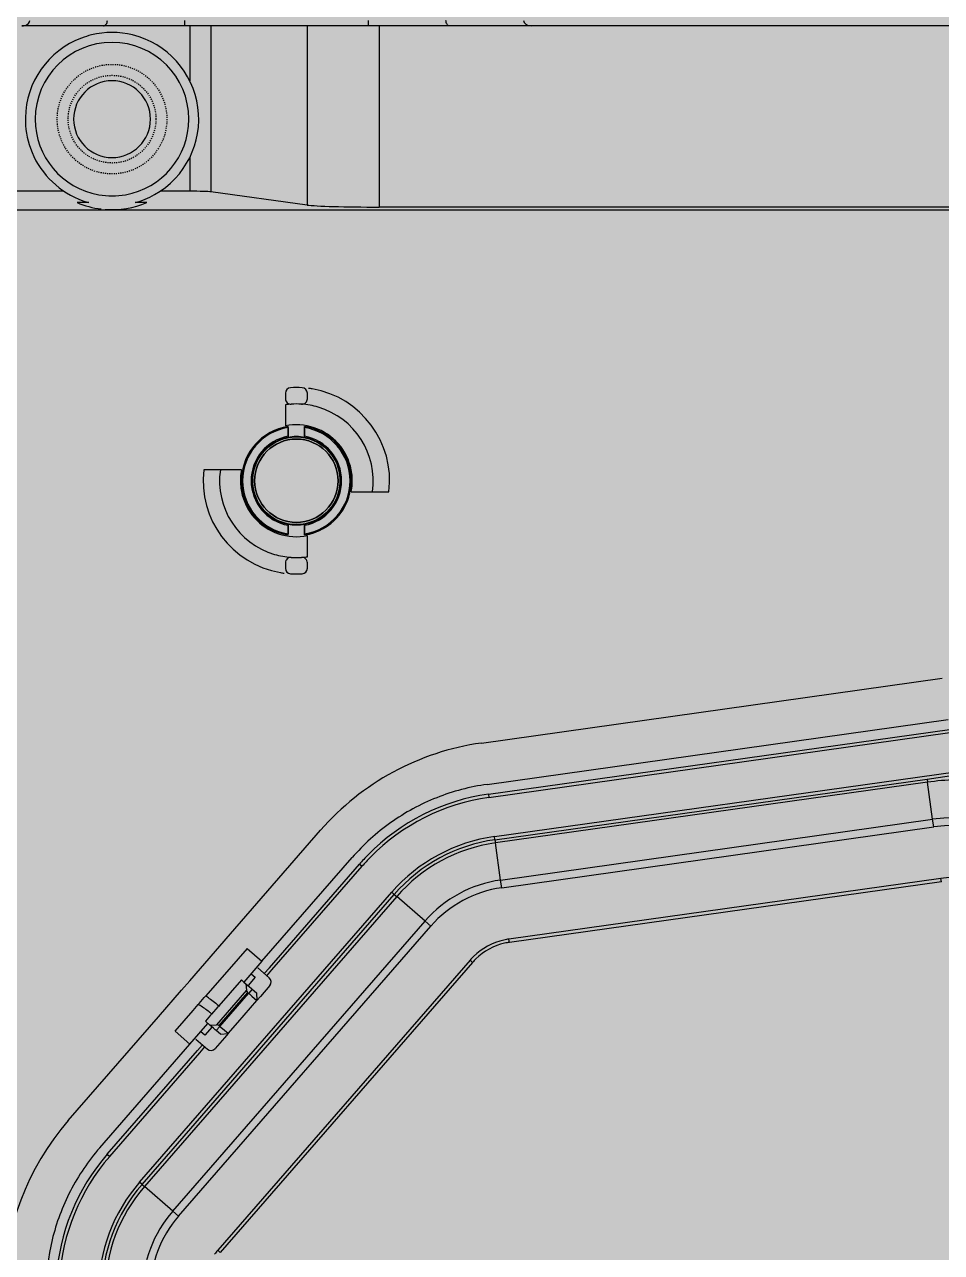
# Model space of a CAD drawing. Header units: millimetres. Extents: x -1070 to 42146, y 1440 to 12921.
# Drawn here: x 5678.8 to 5762.3, y 3154.5 to 3266.5 of the extents above; entities that cross this region are included whole.
import ezdxf

# ---------------------------------------------------------------- set-up
doc = ezdxf.new("R2010")
doc.units = ezdxf.units.MM
doc.linetypes.add('HIDDEN', pattern=[0.2, 0.1, -0.1])
for name, color, linetype in [('CITI-3MM实线CONTINUOUS', 7, 'Continuous'), ('CITIE-TAO实线CONTINUOUS', 7, 'Continuous'), ('DW-PLUS-XIANGTI隐藏线HIDDEN', 7, 'Continuous')]:
    doc.layers.add(name, color=color, linetype=linetype)

msp = doc.modelspace()

# ---------------------------------------------------------------- hatches: boundary and pattern name
at = {"lineweight": -3}
h = msp.add_hatch(color=256, dxfattribs=at)
h.dxf.hatch_style = 1
h.paths.add_polyline_path([(5611.757, 3767.826), (5611.757, 2767.826), (6111.757, 2767.826), (6111.757, 3767.826)])

# ---------------------------------------------------------------- linework, layer by layer
at = {"color": 7, "linetype": 'Continuous', "lineweight": -3}
for p, q in [((5693.399, 3266.326), (5693.399, 3266.826)), ((5710.115, 3266.326), (5710.115, 3266.826)), ((5679.257, 3266.326), (5678.55, 3266.326)), ((5685.974, 3266.326), (5679.257, 3266.326)), ((5686.328, 3266.326), (5685.974, 3266.326)), ((5688.952, 3266.326), (5686.328, 3266.326)), ((5690.7, 3266.326), (5688.952, 3266.326)), ((5692.485, 3266.326), (5690.7, 3266.326)), ((5693.399, 3266.326), (5692.485, 3266.326)), ((5710.115, 3266.326), (5693.399, 3266.326)), ((5693.841, 3266.326), (5693.841, 3261.322)), ((5695.773, 3266.326), (5695.773, 3251.198)), ((5704.529, 3266.326), (5704.529, 3249.996)), ((5712.813, 3266.326), (5710.115, 3266.326)), ((5711.097, 3266.326), (5711.097, 3249.811)), ((5714.561, 3266.326), (5712.813, 3266.326)), ((5716.147, 3266.326), (5714.561, 3266.326)), ((5717.539, 3266.326), (5716.147, 3266.326)), ((5724.257, 3266.326), (5717.539, 3266.326)), ((5724.964, 3266.326), (5724.257, 3266.326)), ((5736.157, 3266.326), (5724.964, 3266.326)), ((5736.457, 3266.326), (5736.157, 3266.326)), ((5737.057, 3266.326), (5736.457, 3266.326)), ((5737.357, 3266.326), (5737.057, 3266.326)), ((5821.757, 3266.326), (5737.357, 3266.326)), ((5693.841, 3254.329), (5693.841, 3251.252)), ((5682.375, 3251.252), (5676.856, 3251.252)), ((5693.841, 3251.252), (5691.138, 3251.252)), ((5704.529, 3249.996), (5695.773, 3251.198)), ((5684.638, 3250.215), (5683.572, 3250.215)), ((5689.941, 3250.215), (5688.876, 3250.215)), ((5642.018, 3249.561), (5826.457, 3249.561)), ((5826.457, 3249.811), (5711.097, 3249.811)), ((5702.554, 3232.841), (5702.554, 3232.34)), ((5704.554, 3232.34), (5704.554, 3232.841)), ((5702.554, 3231.785), (5702.554, 3229.858)), ((5702.804, 3229.699), (5702.804, 3229.801)), ((5702.804, 3229.699), (5702.804, 3228.913)), ((5702.804, 3228.913), (5702.804, 3228.812)), ((5704.304, 3229.801), (5704.304, 3229.699)), ((5704.304, 3229.699), (5704.304, 3228.913)), ((5704.304, 3228.812), (5704.304, 3228.913)), ((5696.625, 3225.857), (5695.113, 3225.857)), ((5698.553, 3225.857), (5696.625, 3225.857)), ((5708.555, 3223.857), (5710.482, 3223.857)), ((5710.482, 3223.857), (5711.995, 3223.857)), ((5702.804, 3220.903), (5702.804, 3220.801)), ((5704.304, 3220.801), (5704.304, 3220.903)), ((5702.804, 3220.801), (5702.804, 3220.015)), ((5702.804, 3219.914), (5702.804, 3220.015)), ((5704.304, 3220.801), (5704.304, 3220.015)), ((5704.304, 3220.015), (5704.304, 3219.914)), ((5704.554, 3217.929), (5704.554, 3219.856)), ((5702.554, 3217.374), (5702.554, 3216.873)), ((5704.554, 3216.873), (5704.554, 3217.374)), ((5720.412, 3200.94), (5762.419, 3206.844)), ((5720.941, 3197.177), (5762.947, 3203.081)), ((5721.066, 3196.286), (5763.073, 3202.19)), ((5721.108, 3195.989), (5763.115, 3201.893)), ((5721.609, 3192.424), (5763.616, 3198.328)), ((5721.651, 3192.127), (5761.024, 3197.661)), ((5761.065, 3197.371), (5721.691, 3191.837)), ((5761.024, 3197.661), (5763.657, 3198.031)), ((5761.024, 3197.661), (5761.065, 3197.371)), ((5761.54, 3193.99), (5761.065, 3197.371)), ((5721.066, 3196.286), (5721.108, 3195.989)), ((5722.167, 3188.456), (5761.54, 3193.99)), ((5761.638, 3193.289), (5761.54, 3193.99)), ((5697.547, 3183.536), (5705.762, 3192.986)), ((5722.265, 3187.756), (5761.638, 3193.289)), ((5721.651, 3192.127), (5721.609, 3192.424)), ((5721.651, 3192.127), (5721.691, 3191.837)), ((5722.167, 3188.456), (5721.691, 3191.837)), ((5700.415, 3181.043), (5708.63, 3190.493)), ((5701.094, 3180.452), (5709.309, 3189.903)), ((5701.32, 3180.255), (5709.536, 3189.706)), ((5709.309, 3189.903), (5709.536, 3189.706)), ((5722.265, 3187.756), (5722.167, 3188.456)), ((5762.297, 3188.6), (5722.924, 3183.066)), ((5762.339, 3188.303), (5762.297, 3188.6)), ((5689.261, 3160.896), (5712.253, 3187.344)), ((5712.479, 3187.147), (5712.253, 3187.344)), ((5762.339, 3188.303), (5722.966, 3182.769)), ((5689.488, 3160.699), (5712.479, 3187.147)), ((5712.7, 3186.955), (5689.709, 3160.507)), ((5712.479, 3187.147), (5712.7, 3186.955)), ((5715.277, 3184.715), (5712.7, 3186.955)), ((5692.286, 3158.267), (5715.277, 3184.715)), ((5692.819, 3157.803), (5715.811, 3184.251)), ((5715.811, 3184.251), (5715.277, 3184.715)), ((5693.838, 3179.269), (5697.547, 3183.536)), ((5722.966, 3182.769), (5722.924, 3183.066)), ((5699.056, 3182.223), (5697.416, 3180.337)), ((5699.056, 3182.223), (5700.415, 3181.043)), ((5719.385, 3181.144), (5696.393, 3154.696)), ((5719.611, 3180.948), (5696.62, 3154.499)), ((5700.415, 3181.043), (5698.775, 3179.156)), ((5719.611, 3180.948), (5719.385, 3181.144)), ((5697.416, 3180.337), (5695.277, 3177.876)), ((5699.808, 3179.582), (5699.152, 3178.828)), ((5699.431, 3179.91), (5699.808, 3179.582)), ((5701.088, 3179.53), (5700.031, 3180.449)), ((5700.635, 3179.924), (5701.094, 3180.452)), ((5700.861, 3179.727), (5701.32, 3180.255)), ((5690.986, 3175.988), (5693.098, 3178.418)), ((5693.098, 3178.418), (5693.838, 3179.269)), ((5699.004, 3178.41), (5696.264, 3175.259)), ((5698.548, 3179.353), (5696.48, 3176.973)), ((5698.548, 3179.353), (5698.775, 3179.156)), ((5698.775, 3179.156), (5698.963, 3178.992)), ((5698.963, 3178.992), (5699.274, 3178.721)), ((5698.963, 3178.992), (5699.004, 3178.41)), ((5699.529, 3178.5), (5699.201, 3178.122)), ((5699.274, 3178.721), (5699.434, 3178.582)), ((5699.434, 3178.582), (5699.529, 3178.5)), ((5699.529, 3178.5), (5699.907, 3178.172)), ((5701.137, 3178.825), (5700.284, 3177.844)), ((5694.607, 3177.105), (5694.69, 3177.2)), ((5694.69, 3177.2), (5695.164, 3177.746)), ((5695.164, 3177.746), (5695.277, 3177.876)), ((5699.106, 3178.205), (5696.482, 3175.186)), ((5696.577, 3175.103), (5699.201, 3178.122)), ((5698.215, 3175.464), (5699.956, 3177.466)), ((5699.106, 3178.205), (5699.201, 3178.122)), ((5699.201, 3178.122), (5699.3, 3178.037)), ((5699.3, 3178.037), (5699.49, 3177.871)), ((5699.49, 3177.871), (5699.956, 3177.466)), ((5699.907, 3178.172), (5699.956, 3177.466)), ((5700.284, 3177.844), (5699.956, 3177.466)), ((5692.496, 3174.676), (5694.136, 3176.563)), ((5694.136, 3176.563), (5694.607, 3177.105)), ((5695.739, 3176.121), (5695.268, 3175.579)), ((5695.822, 3176.216), (5695.739, 3176.121)), ((5696.409, 3176.892), (5695.822, 3176.216)), ((5696.48, 3176.973), (5696.409, 3176.892)), ((5682.771, 3166.538), (5690.986, 3175.988)), ((5693.854, 3173.495), (5695.494, 3175.382)), ((5695.872, 3175.054), (5695.216, 3174.299)), ((5695.268, 3175.579), (5695.683, 3175.218)), ((5695.683, 3175.218), (5696.264, 3175.259)), ((5695.994, 3174.948), (5695.683, 3175.218)), ((5696.249, 3174.726), (5696.577, 3175.103)), ((5696.577, 3175.103), (5696.482, 3175.186)), ((5696.676, 3175.018), (5696.577, 3175.103)), ((5697.332, 3174.447), (5696.676, 3175.018)), ((5697.332, 3174.447), (5698.215, 3175.464)), ((5693.854, 3173.495), (5692.496, 3174.676)), ((5694.389, 3173.958), (5695.445, 3173.04)), ((5695.216, 3174.299), (5694.838, 3174.627)), ((5696.154, 3174.809), (5695.994, 3174.948)), ((5697.004, 3174.07), (5696.151, 3173.089)), ((5696.249, 3174.726), (5696.154, 3174.809)), ((5696.626, 3174.398), (5696.249, 3174.726)), ((5696.626, 3174.398), (5697.332, 3174.447)), ((5697.332, 3174.447), (5697.004, 3174.07)), ((5685.639, 3164.045), (5693.854, 3173.495)), ((5686.318, 3163.454), (5694.533, 3172.905)), ((5694.533, 3172.905), (5694.993, 3173.433)), ((5694.76, 3172.708), (5695.219, 3173.236)), ((5686.544, 3163.257), (5694.76, 3172.708)), ((5686.318, 3163.454), (5686.544, 3163.257)), ((5689.488, 3160.699), (5689.261, 3160.896)), ((5689.488, 3160.699), (5689.709, 3160.507)), ((5692.286, 3158.267), (5689.709, 3160.507)), ((5692.819, 3157.803), (5692.286, 3158.267)), ((5696.62, 3154.499), (5696.393, 3154.696))]:
    msp.add_line(p, q, dxfattribs=at)
for centre, radius, start, end in [((5686.757, 3257.826), 7.9, 76.24796, 103.72688), ((5686.757, 3257.826), 7.9, 110.54698, 179.04211), ((5686.757, 3257.826), 7, 0, 180), ((5686.757, 3257.826), 7.9, 103.72688, 110.54698), ((5686.757, 3257.826), 7.9, 299.38066, 76.24796), ((5686.757, 3257.826), 3.5, 0, 180), ((5686.757, 3257.826), 7.9, 179.04211, 199.5984), ((5686.757, 3257.826), 7, 180, 260), ((5686.757, 3257.826), 3.5, 180, 0), ((5686.757, 3257.826), 7, 280, 0), ((5686.757, 3257.826), 7.9, 199.5984, 247.43188), ((5686.757, 3257.826), 8.25, 247.29297, 263.0832), ((5686.757, 3257.826), 7.9, 247.43188, 254.44225), ((5686.757, 3257.826), 7, 260, 280), ((5686.757, 3257.826), 8.25, 265.63973, 292.70703), ((5686.757, 3257.826), 7.9, 285.55775, 299.38066), ((5703.054, 3232.841), 0.5, 93.58332, 180), ((5703.554, 3224.857), 8.5, 86.41668, 93.58332), ((5704.054, 3232.841), 0.5, 0, 86.41668), ((5703.554, 3224.857), 8.5, 80.15881, 82.46232), ((5703.554, 3224.857), 8.5, 353.24367, 80.15881), ((5703.054, 3232.34), 0.5, 180, 273.82255), ((5704.054, 3232.34), 0.5, 266.17745, 0), ((5703.554, 3224.857), 7, 95.29417, 98.21321), ((5703.554, 3224.857), 7, 86.17745, 93.82255), ((5703.554, 3224.857), 7, 79.76053, 86.17743), ((5703.554, 3224.857), 7, 73.4912, 79.76053), ((5703.554, 3224.857), 7, 351.78679, 73.4912), ((5703.554, 3224.857), 5.1, 71.32047, 101.30773), ((5703.554, 3224.857), 5, 98.62693, 177.53429), ((5703.554, 3224.857), 4.9, 98.80437, 261.19563), ((5703.554, 3224.857), 4.125, 100.47568, 259.52432), ((5703.554, 3224.857), 4.025, 100.739, 180), ((5703.554, 3224.857), 4, 100.74093, 177.39131), ((5703.554, 3224.857), 4, 100.74093, 177.39131), ((5703.554, 3224.857), 4.025, 79.261, 100.739), ((5703.554, 3224.857), 4, 79.25907, 100.74093), ((5703.554, 3224.857), 4, 79.25907, 100.74093), ((5703.554, 3224.857), 4, 2.60869, 79.25907), ((5703.554, 3224.857), 5, 0, 81.37307), ((5703.554, 3224.857), 4.9, 278.80437, 81.19563), ((5703.554, 3224.857), 4.125, 280.47568, 79.52432), ((5703.554, 3224.857), 4.025, 0, 79.261), ((5703.554, 3224.857), 5.1, 11.21536, 71.32047), ((5703.554, 3224.857), 3.8, 0, 180), ((5703.554, 3224.857), 8.5, 173.24367, 260.15881), ((5703.554, 3224.857), 7, 171.78679, 253.4912), ((5703.554, 3224.857), 5.1, 168.69227, 176.40894), ((5703.554, 3224.857), 5.1, 356.40894, 11.21536), ((5703.554, 3224.857), 5.1, 176.40894, 191.21536), ((5703.554, 3224.857), 5, 177.53429, 180), ((5703.554, 3224.857), 5, 180, 261.37307), ((5703.554, 3224.857), 4.025, 180, 259.261), ((5703.554, 3224.857), 4, 177.39131, 180), ((5703.554, 3224.857), 4, 177.39131, 180), ((5703.554, 3224.857), 4, 180, 182.60869), ((5703.554, 3224.857), 4, 180, 182.60869), ((5703.554, 3224.857), 4, 182.60869, 259.25907), ((5703.554, 3224.857), 4, 182.60869, 259.25907), ((5703.554, 3224.857), 3.8, 180, 0), ((5703.554, 3224.857), 4, 280.74093, 357.39131), ((5703.554, 3224.857), 4.025, 280.739, 0), ((5703.554, 3224.857), 5, 278.62693, 357.53429), ((5703.554, 3224.857), 4, 0, 2.60869), ((5703.554, 3224.857), 4, 0, 2.60869), ((5703.554, 3224.857), 4, 357.39131, 0), ((5703.554, 3224.857), 5, 357.53429, 0), ((5703.554, 3224.857), 5.1, 348.69227, 356.40894), ((5703.554, 3224.857), 5.1, 191.21536, 251.32047), ((5703.554, 3224.857), 4.025, 259.261, 280.739), ((5703.554, 3224.857), 4, 259.25907, 280.74093), ((5703.554, 3224.857), 4, 259.25907, 280.74093), ((5703.554, 3224.857), 5.1, 251.32047, 281.30773), ((5703.554, 3224.857), 7, 253.4912, 259.76053), ((5703.554, 3224.857), 7, 259.76053, 266.17743), ((5703.054, 3217.374), 0.5, 86.17745, 180), ((5703.554, 3224.857), 7, 266.17745, 273.82255), ((5704.054, 3217.374), 0.5, 0, 93.82255), ((5703.554, 3224.857), 7, 275.29417, 278.21321), ((5703.554, 3224.857), 8.5, 260.15881, 262.46232), ((5703.054, 3216.873), 0.5, 180, 266.41668), ((5704.054, 3216.873), 0.5, 273.58332, 0), ((5703.554, 3224.857), 8.5, 266.41668, 273.58332), ((5723.724, 3177.372), 23.8, 98, 139), ((5764.28, 3174.488), 23.107, 91.63222, 98), ((5723.724, 3177.372), 19.1, 98, 135.5632), ((5723.724, 3177.372), 20, 98, 111.66271), ((5723.724, 3177.372), 18.8, 98, 135.57998), ((5723.724, 3177.372), 20, 111.66271, 125.33233), ((5764.28, 3174.488), 19.693, 50.45489, 98), ((5723.724, 3177.372), 20, 125.33233, 139), ((5764.28, 3174.488), 18.986, 50.50909, 98), ((5723.724, 3177.372), 15.2, 98, 139), ((5723.724, 3177.372), 14.9, 98, 139), ((5723.724, 3177.372), 14.607, 98, 139), ((5723.724, 3177.372), 19.1, 135.5632, 139), ((5723.724, 3177.372), 18.8, 135.57998, 139), ((5723.724, 3177.372), 11.193, 98, 139), ((5764.28, 3174.488), 14.25, 51.01079, 98), ((5723.724, 3177.372), 10.486, 98, 139), ((5723.724, 3177.372), 5.75, 102.60306, 134.39694), ((5723.724, 3177.372), 5.75, 98, 102.60306), ((5723.724, 3177.372), 5.45, 102.58705, 134.41209), ((5723.724, 3177.372), 5.45, 98, 102.58705), ((5723.724, 3177.372), 5.75, 134.39694, 139), ((5723.724, 3177.372), 5.45, 134.41209, 139), ((5700.76, 3179.153), 0.5, 319, 49), ((5692.046, 3172.334), 6.415, 56.16363, 59.75463), ((5691.757, 3171.826), 6, 59.71281, 61.6346), ((5691.757, 3171.826), 6, 50.10365, 59.71281), ((5691.757, 3171.826), 6, 47.20795, 50.10365), ((5695.774, 3173.417), 0.5, 229, 319), ((5700.733, 3150.924), 23.8, 139, 180), ((5700.733, 3150.924), 20, 139, 152.6625), ((5700.733, 3150.924), 19.1, 139, 176.5632), ((5700.733, 3150.924), 18.8, 139, 176.57998), ((5700.733, 3150.924), 15.2, 139, 180), ((5700.733, 3150.924), 14.9, 139, 180), ((5700.733, 3150.924), 14.607, 139, 180), ((5700.733, 3150.924), 20, 152.6625, 166.33228), ((5700.733, 3150.924), 11.193, 139, 180), ((5700.733, 3150.924), 10.486, 139, 180), ((5700.733, 3150.924), 20, 166.33228, 180), ((5700.733, 3150.924), 5.75, 139, 143.60306)]:
    msp.add_arc(centre, radius, start, end, dxfattribs=at)
for centre, major_axis, ratio, start_param, end_param in [((5678.55, 3266.826), (-0.707, 0), 0.7071068, 1.5707963, 3.1415927), ((5724.964, 3266.826), (-0.707, 0), 0.7071068, 0, 1.5707963), ((5693.841, 3251.179), (2, 0), 0.0367647, 0.2617994, 1.5707963), ((5711.097, 3250.061), (6.8, 0), 0.0367647, -2.8797933, -1.5707963), ((5699.303, 3178.431), (0.197, 0.226), 1, -3.9269908, -3.1415927), ((5696.285, 3174.96), (0.226, -0.197), 1, 1.5707963, 2.3561945)]:
    msp.add_ellipse(centre, major_axis=major_axis, ratio=ratio, start_param=start_param, end_param=end_param, dxfattribs=at)
for points in [[(5685.974, 3266.326), (5686.071, 3266.326), (5686.281, 3266.475), (5686.328, 3266.703), (5686.328, 3266.826)], [(5717.539, 3266.326), (5717.443, 3266.326), (5717.232, 3266.475), (5717.186, 3266.703), (5717.186, 3266.826)]]:
    msp.add_open_spline(points, degree=3, knots=[0, 0, 0, 0, 0.4402134, 1, 1, 1, 1], dxfattribs=at)
msp.add_open_spline([(5695.618, 3177.663), (5695.951, 3177.44), (5696.269, 3177.19), (5696.561, 3176.916)], degree=3, dxfattribs=at)
at = {"layer": 'CITI-3MM实线CONTINUOUS', "color": 7, "lineweight": -3}
for radius in [4, 3.8]:
    msp.add_circle((5703.554, 3224.857), radius, dxfattribs=at)
at = {"layer": 'CITIE-TAO实线CONTINUOUS', "color": 7, "lineweight": -3}
for p, q in [((5702.804, 3228.812), (5702.804, 3229.801)), ((5704.304, 3228.812), (5704.304, 3229.801)), ((5702.804, 3219.914), (5702.804, 3220.903)), ((5704.304, 3219.914), (5704.304, 3220.903))]:
    msp.add_line(p, q, dxfattribs=at)
msp.add_circle((5703.554, 3224.857), 4.025, dxfattribs=at)
for radius, start, end in [(5, 98.62693, 180), (4.9, 98.80437, 261.19563), (4.125, 100.47568, 259.52432), (4.9, 278.80437, 81.19563), (4.125, 280.47568, 79.52432), (5, 278.62693, 0)]:
    msp.add_arc((5703.554, 3224.857), radius, start, end, dxfattribs=at)
at = {"layer": 'DW-PLUS-XIANGTI隐藏线HIDDEN', "color": 5, "linetype": 'HIDDEN', "lineweight": -3}
for radius in [5, 4]:
    msp.add_circle((5686.757, 3257.826), radius, dxfattribs=at)

doc.saveas('drawing.dxf')
